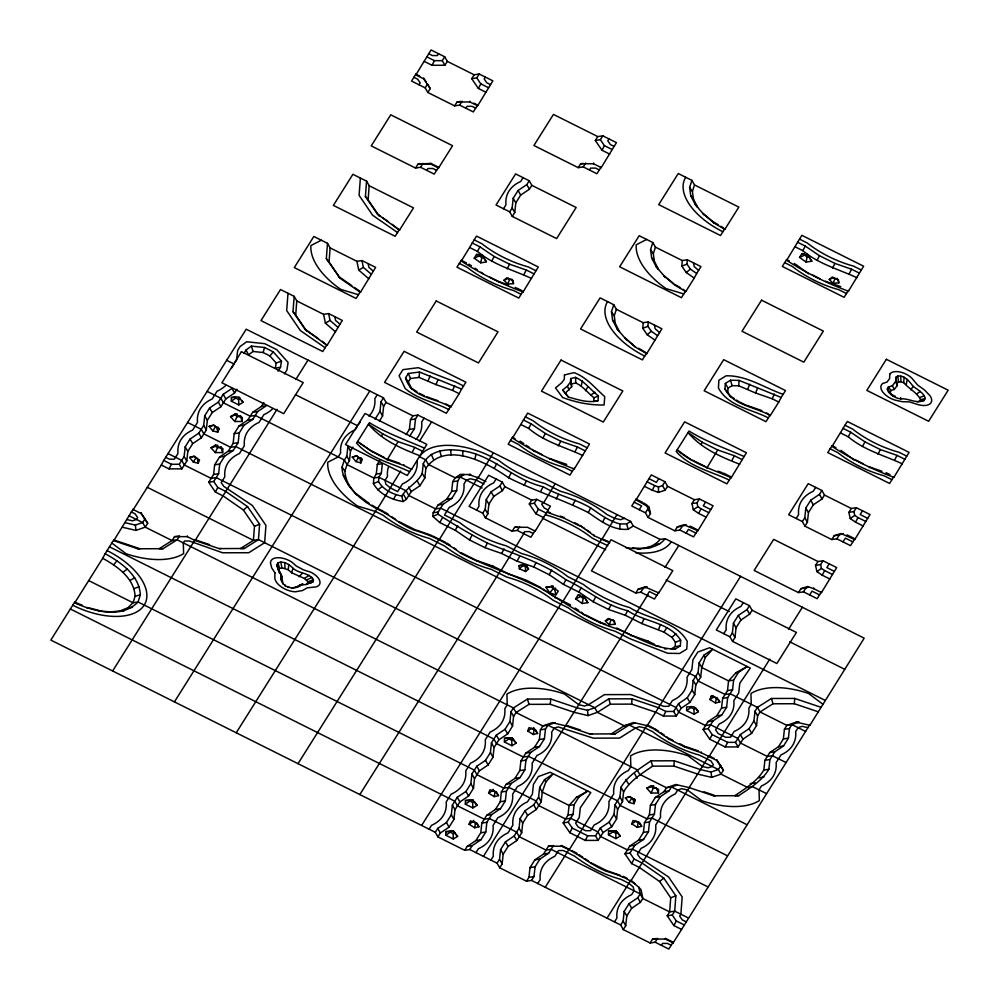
<?xml version="1.0" encoding="UTF-8"?>
<svg xmlns="http://www.w3.org/2000/svg" width="999" height="999" viewBox="0 0 999 999"><rect width="100%" height="100%" fill="white"/><g stroke="black" fill="none" stroke-linecap="round" stroke-linejoin="round"><path stroke-width="1.5" d="M113.761 539.947L113.761 540.696L137.787 548.788L139.872 548.738L113.761 539.947L105.132 553.696C120.904 562.387 139.311 575.149 140.347 594.892L138.049 601.972C121.566 619.118 93.681 611.363 74.688 602.884L74.688 602.122L82.48 605.369M122.24 527.21L135.939 530.394L145.255 527.16L147.702 523.264L141.021 513.474L133.292 509.615L133.304 508.866L113.761 540.696M141.021 513.474L141.021 512.724L147.702 523.264M244.393 548.488L240.472 548.551L253.409 540.372L254.483 526.261L243.381 509.989L223.114 495.929L215.384 492.07L208.704 482.28L213.749 481.506L217.807 487.462L225.537 491.321L247.565 506.605L259.615 524.275L258.454 539.61L244.393 548.488L219.118 548.601L195.092 540.509L187.362 536.65L187.375 535.901M209.603 544.642L195.092 539.76L195.092 540.509L277.06 409.328M327.085 344.63L322.764 351.498L260.976 320.604L280.507 289.51L294.168 296.341L293.007 311.676L305.057 329.345L327.085 345.379L322.19 341.233M360.414 292.345L360.414 291.596L356.094 298.464L294.305 267.57L313.836 236.476L327.497 243.306L330.107 247.902L356.93 261.313L361.975 260.552L375.636 267.37L360.414 292.345L340.135 278.284L326.336 258.641L327.497 243.306M411.6 469.355L411.613 468.593L407.292 475.474L345.492 444.567L365.035 413.486L426.823 444.38L411.6 469.355L403.883 465.484L387.225 459.69L371.778 451.211L384.652 457.654M383.741 511.5L377.297 508.291L377.297 509.04C390.372 515.097 401.086 525.174 414.71 530.282C431.418 535.177 447.165 542.919 461.063 553.446C486.975 566.545 514.81 575.124 540.734 588.211C565.384 602.872 588.935 620.441 616.77 628.758C635.726 636.326 654.345 648.838 675.149 649.075L680.356 645.878L680.694 640.234C669.118 621.89 644.33 622.215 627.672 610.664C604.607 605.431 586.9 589.348 565.871 579.77C542.42 562.387 514.023 554.158 487.412 543.069C470.404 534.44 453.883 524.438 437.987 514.21L438.224 512.025L443.106 504.258L451.823 498.401L456.705 490.621L457.754 480.931L460.202 477.047L464.185 474.525L460.264 474.587L455.157 477.809L452.709 481.705L451.66 491.383L446.778 499.163L438.062 505.019L433.179 512.787L432.779 516.383L439.847 522.577L455.294 530.307L469.542 539.959L484.99 547.677L501.648 553.483L517.095 561.201L533.753 566.995L549.213 574.725L563.448 584.378L578.896 592.095L593.131 601.748L608.578 609.477L625.249 615.272L641.92 623.601L663.985 632.105L671.877 637.287L675.424 642.245L675.174 646.565L671.166 649.013L675.149 649.075M385.027 512.899L385.027 512.15L388.586 514.56M399.488 229.42L395.167 236.288L333.379 205.394L352.909 174.301L366.571 181.131L365.409 196.466L377.46 214.136L399.488 230.17L392.145 224.325M399.263 522.552L399.263 521.803L414.71 529.52L414.71 530.282M403.883 465.484L403.883 464.735M473.776 103.134L477.634 105.07L473.314 111.938L459.665 105.107L454.607 105.869L427.797 92.457L430.232 88.574L423.564 78.784L415.834 74.925L415.834 74.163L419.705 76.099M430.831 164.123L430.831 163.374L417.982 164.161L415.547 168.044L371.228 145.891L390.771 114.81L452.572 145.704L438.561 167.994L430.831 164.123L417.982 164.161M438.561 167.994L438.561 167.245L430.831 163.374M445.542 542.407L439.098 539.185L439.098 539.935L478.171 477.01L478.171 477.759L485.889 481.618M446.815 543.793L446.828 543.044L450.387 545.454M450.686 406.418L446.366 413.286L384.565 382.392L404.108 351.311L465.896 382.205L461.588 389.073L419.53 372.028L408.329 373.476L405.544 377.897C411.076 398.039 435.801 397.827 450.674 407.167L450.686 406.418L445.841 403.996M461.288 261.064L476.511 236.101L538.299 266.995L523.076 291.958C501.348 283.866 480.769 273.639 461.288 261.064L461.288 260.314L466.433 262.887M461.063 553.446L461.063 552.697L476.511 560.427L476.511 561.176M469.006 264.922L469.006 264.173L471.391 265.784M415.834 74.925L431.056 49.95L444.717 56.781L447.327 61.376L474.15 74.788L479.195 74.013L492.857 80.844L477.634 105.819L469.905 101.948L469.905 101.199M477.634 105.819L477.634 105.07M493.169 566.97L493.169 566.221L477.897 560.901M498.701 282.305L498.701 281.556L489.685 277.048M523.901 579.258L508.628 573.938L500.899 570.079L500.899 570.829L524.263 532.904M508.616 574.7L508.628 573.938M512.475 438.074L527.697 413.099L589.497 443.993L574.275 468.968C552.534 460.864 531.967 450.649 512.475 438.074L512.475 437.312L515.059 438.611M515.359 288.099L515.359 287.35M520.204 441.933L520.204 441.183L523.763 443.593M523.076 291.958L523.089 291.209L518.768 298.077L456.968 267.183L461.288 260.314M525.274 580.494L525.287 579.745L540.734 587.462L540.734 588.211M534.44 451.585L532.067 449.225M535.202 531.143L535.202 530.394L530.894 537.262L517.232 530.432L512.187 531.193L485.364 517.782L482.742 513.199L469.093 506.368L488.623 475.274L502.285 482.105L504.895 486.7L531.718 500.112L536.763 499.35L550.424 506.168L535.202 531.143L527.472 527.285L514.622 527.31L512.187 531.193M549.887 459.303L549.887 458.553M554.969 597.864L554.969 597.115L561.413 600.337M681.605 929.445L673.888 925.574L667.207 915.783L669.642 911.9L670.716 897.789L659.627 881.518L639.348 867.457L631.618 863.598L624.949 853.795L629.832 846.028L638.548 840.171L643.431 832.392L644.48 822.714L649.362 814.934L650.411 805.256L655.307 797.477L664.023 791.62L666.458 787.736L675.774 784.502L689.472 787.687L713.511 795.766L734.852 795.716C745.566 788.311 757.067 781.443 763.835 770.029L764.884 760.339L769.767 752.572L778.483 746.715L783.366 738.948L784.427 729.258L786.862 725.374L796.191 722.127L809.889 725.311L809.889 724.562L673.126 942.931L665.409 939.072L665.409 938.323L673.139 942.182L668.818 949.05L655.157 942.219L650.112 942.981L623.289 929.582L625.736 925.686L626.785 916.008L631.668 908.228L640.384 902.372L642.832 898.488L641.058 889.709C632.03 879.482 619.118 875.161 606.48 871.29C590.347 864.784 577.484 852.684 561.351 846.19L561.351 845.441L569.068 849.3L569.068 850.049L647.215 724.949L647.215 725.699L654.944 729.557L669.18 739.21L684.627 746.94L701.286 752.734L716.733 760.451L723.413 770.254L720.978 774.138L711.65 777.372L697.951 774.188L673.925 766.096L652.584 766.146C641.87 773.563 630.357 780.431 623.601 791.845L622.539 801.535L617.657 809.302L616.608 818.993L611.725 826.76L603.009 832.617L598.126 840.384L585.277 840.421L569.817 832.691L563.149 822.901L568.031 815.134L569.08 805.444L576.485 797.289L587.724 791.046L579.008 796.902L574.125 804.682L573.076 814.372L568.194 822.14L563.149 822.901M570.417 605.594L570.417 604.845L562.699 600.973L562.687 601.723L601.773 538.798L608.254 541.508M566.545 465.109L566.558 464.348L551.286 459.041M574.275 468.968L574.275 468.219L569.967 475.087L508.166 444.193L512.475 437.312M576.798 853.908L576.798 853.158L571.653 850.586M609.727 542.869L594.043 535.689L579.807 525.287M584.652 615.247L581.106 612.075M601.223 167.607L601.236 166.858L596.915 173.726L583.254 166.895L578.209 167.657L533.903 145.504L553.434 114.423L597.752 136.576L602.797 135.814L616.445 142.645L601.223 167.607L593.506 163.749L593.506 162.999M591.033 863.561L591.033 862.811L606.48 870.541L620.367 875.361M594.043 535.689L594.043 534.94M600.099 622.964L600.112 622.215L585.951 615.134M601.773 538.798L601.76 539.547L616.982 514.585M606.48 871.29L606.48 870.541M616.77 628.758L616.77 628.009L631.468 635.364L630.993 635.876M623.139 877.085L623.151 876.335L627.01 878.258M674.849 530.819L677.297 526.923L683.953 524.737L697.876 530.756L697.876 530.007L693.556 536.875L679.894 530.044L674.849 530.819L648.039 517.407L650.474 513.523L649.088 507.305L636.076 499.862L636.076 499.113L642.519 502.335M643.793 503.721L643.806 502.972L645.941 504.42M646.678 353.758L646.678 352.997L642.369 359.877L580.569 328.971L600.099 297.889L613.761 304.72L616.371 309.315L643.194 322.714L648.239 321.953L661.9 328.783L646.678 353.758L635.689 347.265L624.65 337.724L635.689 347.265M654.944 729.557L654.944 728.808L658.503 731.218M658.803 592.931L658.803 592.182L654.482 599.05L640.821 592.232L635.776 592.994L591.47 570.841L611.013 539.747L672.802 570.641L658.803 592.931L644.879 586.925L638.224 589.098L635.776 592.994M669.18 739.21L666.808 736.85M673.126 942.931L673.139 942.182M673.813 283.766L663.723 275.549L674.762 285.09L685.751 291.583L683.104 289.26M684.627 746.94L684.627 746.178L679.482 743.606M690.147 526.898L690.147 526.148L696.59 529.37M691.37 459.965L677.135 449.937C692.744 463.698 712.712 469.38 731.206 477.722L746.428 452.759L684.627 421.853L665.084 452.947L726.885 483.841L731.206 476.973L723.476 473.114L723.476 473.863M701.286 752.734L701.298 751.985M714.173 758.416L709.015 755.843L709.015 756.593L769.817 659.09M716.733 760.451L716.745 759.702L723.413 770.254M724.824 229.395L724.824 228.646L720.504 235.514L658.716 204.62L678.246 173.539L691.907 180.369L694.517 184.952L738.835 207.105L724.824 229.395L713.835 222.914L702.796 213.374L712.886 221.591L718.194 224.725M731.206 477.722L731.206 476.973M770.279 414.797L765.958 421.665L704.158 390.771L723.701 359.677L785.501 390.572L781.181 397.452L739.123 380.407L730.531 380.244L725.311 383.454L724.974 389.086C733.965 405.994 755.356 406.768 770.279 415.547L766.645 412.974M786.625 260.302L801.847 235.327L863.648 266.221L848.413 291.196C826.685 283.092 806.106 272.877 786.625 260.302L786.625 259.553L789.198 260.839M794.342 264.161L794.355 263.411M808.578 273.813L795.541 264.211M821.465 592.557L821.465 591.795L817.157 598.676L803.496 591.845L798.451 592.607L754.145 570.454L773.676 539.36L817.981 561.513L823.026 560.751L836.687 567.582L821.465 592.557L813.748 588.686L813.748 587.936M832.067 446.441L847.289 421.478L909.09 452.372L893.868 477.335C872.139 469.243 851.56 459.016 832.067 446.441L832.08 445.691L835.938 447.627M847.077 535.651L847.077 534.902L854.794 538.761L854.794 539.51L840.883 533.503L834.215 535.689L831.78 539.572L804.957 526.161L802.347 521.565L788.686 514.735L808.216 483.653L821.877 490.484L824.5 495.067L851.31 508.479L856.355 507.717L870.017 514.547L854.794 539.51M848.413 291.196L848.426 290.447L844.105 297.315L782.304 266.421L786.625 259.553M854.033 459.952L840.983 450.362M869.48 467.682L869.492 466.933L881.98 471.278M886.15 473.476L886.15 472.727L890.009 474.662M893.868 477.335L893.868 476.585L889.56 483.454L827.759 452.559L832.08 445.691M295.579 587.4L302.784 583.766C294.693 592.22 277.809 586.925 281.169 573.938M282.954 583.866L281.506 575.062M222.665 452.572L220.704 446.665L222.789 448.938L222.665 452.572L215.309 452.597L210.976 447.777L215.297 445.192L217.869 445.254M231.293 401.161L231.418 397.527L235.851 397.04L235.814 398.077L231.293 401.161L238.786 404.907L243.107 402.322L241.721 400.399M242.195 421.491L240.235 415.572L242.332 417.857L242.195 421.491L234.84 421.503L230.519 416.695L234.827 414.11L237.412 414.16L230.519 416.695M445.791 835.239L445.916 831.605L453.546 831.118L457.604 836.413L453.284 838.985L445.791 835.239L450.312 832.167L450.349 831.131M465.322 804.158L469.842 801.073L472.677 802.497L474.375 801.473L477.135 805.319L472.827 807.904L465.322 804.158L465.459 800.524L473.076 800.037L465.459 800.524M469.842 801.073L469.88 800.037M504.395 741.982L504.532 738.348L512.15 737.861L516.208 743.144L511.9 745.729L504.395 741.982L508.916 738.898L508.953 737.861M608.453 834.864L608.591 831.23L616.208 830.743L620.267 836.026L615.958 838.611L608.453 834.864L612.974 831.78L613.011 830.743M658.441 793.019L658.566 789.385L651.073 785.639L646.753 788.211L651.073 793.031L658.441 793.019L656.443 788.136L653.246 788.149L651.947 786.7L646.753 788.211M686.6 710.514L686.738 706.88L694.093 706.855L698.413 711.675L694.105 714.26L686.6 710.514L691.121 707.429L691.158 706.393M570.529 381.98L570.654 378.559L575.574 377.372C584.665 381.431 590.584 389.835 598.376 395.904L598.014 400.736C588.024 403.196 577.959 399.612 568.381 397.103L562.674 390.06L567.407 386.163L570.529 381.98L571.703 386.663L565.422 393.119L568.381 397.103M571.703 386.663L570.654 378.559M895.791 381.181L895.953 377.21L897.739 376.074C904.719 375.137 909.365 381.456 913.123 386.301C917.457 389.835 923.838 392.582 925.261 398.514L924.038 400.462C916.195 404.133 908.815 398.039 900.898 398.926C895.166 398.264 889.272 394.655 887.262 389.135L888.336 387.063L892.382 385.751L895.791 381.181L897.015 385.814L894.28 389.473L891.033 390.522L890.184 392.182L891.033 394.33M897.015 385.814L895.953 377.21M731.368 397.39L727.809 392.445L728.071 388.112L725.311 383.454M462.612 456.181L462.962 450.874C448.976 448.501 430.457 449.2 423.276 463.698L422.215 473.389C417.545 483.029 407.13 487.112 401.773 496.103C392.794 494.293 383.216 489.822 378.534 481.593L378.858 477.247L381.306 473.351L382.355 463.673L377.31 464.435L376.261 474.113L373.813 478.009L373.401 483.578C379.27 494.193 391.571 499.675 403.109 501.56L406.356 499.375L411.238 491.608L419.955 485.751L424.837 477.984L425.886 468.294C445.392 440.197 487.475 462.587 508.616 477.784C534.527 490.871 562.362 499.45 588.286 512.549C600.074 520.566 612.974 530.831 628.159 529.233L633.266 526.011L660.077 539.41L665.134 538.648L864.185 638.174L809.889 725.311M550.674 699L576.785 707.791L587.487 710.277L594.767 707.754L608.816 698.863L632.017 698.813L658.116 707.604L665.846 711.463L673.651 711.438L678.533 703.671L687.25 697.814L692.132 690.047L693.194 680.356L698.076 672.577L699.125 662.899L704.008 655.119L712.724 649.263L705.319 657.417L701.748 667.494L700.686 677.172L695.804 684.952L694.755 694.642L689.872 702.409L681.156 708.266L676.273 716.033L663.423 716.071L655.694 712.2L631.668 704.12L610.314 704.17L597.377 712.337L588.061 715.584L574.363 712.399L550.324 704.307L550.674 699L527.484 699.05L513.424 707.941L510.988 711.825L509.927 721.515L505.044 729.282L496.328 735.139L491.446 742.919L490.397 752.597L485.514 760.376L476.798 766.233L471.915 774L470.854 783.691L465.971 791.458L457.255 797.314L452.372 805.094L451.323 814.772L446.441 822.552L437.724 828.408L435.277 832.292L437.899 836.887L464.722 850.299L469.767 849.537L497.077 863.186L499.7 867.781L526.51 881.193L531.555 880.431L620.679 924.987L623.289 929.582M619.73 529.258L620.079 523.951C609.065 521.166 599.887 514.31 590.709 507.942C575.686 498.888 558.166 495.754 543.144 486.7C513.911 480.069 493.019 455.257 462.962 450.874M631.668 704.12L632.017 698.813M673.925 766.096L674.275 760.788L651.086 760.851C640.109 768.381 627.872 775.574 620.978 787.249L619.929 796.94L615.047 804.707L613.985 814.397L609.103 822.165L600.387 828.021L595.504 835.801L587.699 835.813L572.252 828.084L568.194 822.14M794.33 703.733L794.68 698.426L771.49 698.476L757.429 707.367L754.982 711.251L753.933 720.941L749.05 728.708L740.334 734.565L735.451 742.344L727.647 742.357L712.2 734.64L708.141 728.683L703.096 729.445L709.765 739.235L725.212 746.965L738.074 746.927L742.956 739.16L751.673 733.303L756.555 725.536L757.604 715.846L760.052 711.962L772.989 703.783L794.33 703.733L818.368 711.825M287.987 293.256L286.676 310.552L300.274 330.494L325.137 347.739M306.805 331.318L295.716 315.047L296.778 300.936L294.168 296.341M340.135 278.284L329.046 262.013L330.107 247.902M299.488 585.177L306.243 584.477L307.867 583.453L307.992 581.855L304.508 578.483L291.658 572.777L288.236 569.767L281.905 567.807L279.62 568.468L278.709 570.242L282.193 577.31M306.243 584.477L313.261 581.605L313.411 579.62C309.041 572.627 298.901 573.701 293.007 568.269C289.285 564.36 283.479 560.514 277.947 562.887L276.81 565.097L279.345 572.939M360.389 178.047L359.078 195.342L372.677 215.285L397.54 232.53M379.208 216.109L368.119 199.837L369.18 185.727L366.571 181.131M593.693 401.66L593.98 397.789C587.749 392.944 583.016 386.213 575.749 382.967L571.815 383.916M655.157 340.259L647.152 334.715L642.769 328.284L643.194 322.714M657.579 335.652L651.336 331.318L647.914 326.311L648.239 321.953M685.751 291.583L694.23 278.084L686.226 272.54L681.842 266.109L682.267 260.539L655.444 247.14L652.834 242.545L639.173 235.714L619.642 266.795L681.43 297.702L685.751 290.821M694.23 278.084L696.653 273.476L690.409 269.143L686.987 264.136L687.312 259.777L682.267 260.539M624.949 853.795L629.994 853.034L634.053 858.99L641.77 862.849L663.798 878.121L675.848 895.803L674.7 911.138L672.252 915.022L667.207 915.783M917.207 401.81L919.604 401.236L920.579 399.675C917.07 392.52 908.828 388.648 903.67 382.642L904.12 377.21M461.588 389.073L459.153 393.681L452.659 390.434L436.001 384.627L419.068 377.41L419.53 372.028M781.181 397.452L778.758 402.06L772.252 398.801L755.594 393.007L738.661 385.776L739.123 380.407M288.236 569.767L288.736 564.51M161.314 465.034L163.736 460.427L171.466 464.285L179.271 464.273L184.153 456.493L185.202 446.815L190.085 439.036L198.801 433.179L203.696 425.412L204.745 415.721L209.628 407.954L218.344 402.098L223.227 394.318L231.943 388.461L234.553 393.057L225.849 398.913L220.954 406.693L212.238 412.55L207.355 420.317L206.306 430.007L201.423 437.774L192.707 443.631L187.824 451.411L186.776 461.088L181.88 468.868L169.031 468.893L161.314 465.034L133.292 509.615M208.704 482.28L213.586 474.5L214.648 464.81L219.53 457.043L228.247 451.186L233.129 443.419L234.178 433.728L239.061 425.949L247.777 420.092L252.66 412.325L261.376 406.468L263.823 402.585M213.749 481.506L218.631 473.738L219.693 464.048L224.575 456.281L233.291 450.424L238.174 442.657L239.223 432.967L244.106 425.187L252.822 419.33L257.705 411.563L266.421 405.706L261.376 406.468M357.018 494.98C349.737 487.187 342.008 478.396 342.083 467.095L344.38 460.002L346.828 456.118L347.877 446.428L350.487 451.024L349.438 460.714L347.003 464.597L344.88 471.116C345.829 489.285 362.774 501.036 377.297 509.04L400.661 471.116M375.075 419.168L379.957 411.401L381.006 401.71L383.454 397.827L246.204 329.208L163.736 460.427M379.32 421.178L382.58 415.996L383.628 406.306L386.076 402.422L383.454 397.827M406.143 434.59L409.39 429.408L410.452 419.717L412.887 415.834L417.932 415.072L630.644 521.416L633.266 526.011M409.553 436.413L414.448 428.633L415.497 418.956L417.932 415.072M509.702 211.838L512.137 207.954L513.199 198.264L518.081 190.484L526.798 184.628L529.233 180.744L515.584 173.913L496.041 205.007L509.702 211.838L512.312 216.433L556.63 238.586L576.161 207.492L531.855 185.339L529.233 180.744M512.312 216.433L514.76 212.55L515.809 202.859L520.691 195.08L529.408 189.223L531.855 185.339M482.742 513.199L485.189 509.303L486.238 499.625L491.121 491.845L499.837 485.989L502.285 482.105M437.899 836.887L440.334 833.004L449.051 827.147L453.933 819.367L454.995 809.689L459.877 801.91L468.593 796.053L473.476 788.286L474.525 778.596L479.408 770.828L488.124 764.972L493.007 757.192L494.068 747.514L498.951 739.735L507.667 733.878L512.549 726.111L513.598 716.42L516.046 712.537L528.983 704.357L550.324 704.307M485.364 517.782L487.812 513.898L488.861 504.208L493.743 496.441L502.46 490.584L504.895 486.7M464.722 850.299L467.157 846.415L475.874 840.559L480.756 832.779L481.818 823.089L486.7 815.321L495.417 809.465L500.299 801.697L501.348 792.007L506.231 784.227L514.947 778.371L519.83 770.604L520.879 760.913L525.774 753.146L534.49 747.289L539.373 739.522L540.422 729.832L542.869 725.948L552.185 722.702L565.884 725.886L589.909 733.978L615.184 733.878L629.245 724.987L635.064 722.964M469.767 849.537L472.202 845.641L480.919 839.784L485.801 832.017L486.863 822.327L491.745 814.56L500.462 808.703L505.344 800.936L506.393 791.245L511.276 783.466L519.992 777.609L524.875 769.842L525.936 760.152L530.819 752.384L539.535 746.528L544.418 738.748L545.466 729.07L547.914 725.174L555.182 722.652M497.077 863.186L499.525 859.302L500.574 849.612L505.457 841.845L514.173 835.988L519.055 828.208L520.104 818.531L524.999 810.751L533.703 804.894L538.598 797.127L539.647 787.437L544.53 779.67L553.246 773.813L545.841 781.967L542.257 792.032L541.208 801.722L536.326 809.49L527.609 815.346L522.727 823.126L521.678 832.804L516.795 840.584L508.079 846.44L503.184 854.207L502.135 863.898L499.7 867.781M526.51 881.193L528.958 877.309L530.007 867.619L534.89 859.852L543.606 853.995L548.488 846.215L552.285 845.641M531.555 880.431L534.003 876.548L535.052 866.857L539.935 859.078L548.651 853.221L553.546 845.454M620.679 924.987L623.114 921.09L624.175 911.413L629.058 903.633L637.774 897.776L640.209 893.893L638.836 887.037M629.994 853.034L634.877 845.266L643.593 839.41L648.476 831.63L649.525 821.952L654.407 814.173L655.469 804.482L660.351 796.715L669.068 790.858L671.503 786.975L677.334 784.952M703.096 729.445L707.979 721.678L716.695 715.821L721.578 708.041L722.627 698.363L727.509 690.584L728.558 680.893L735.976 672.739L747.215 666.508L738.498 672.364L733.616 680.132L732.554 689.822L727.672 697.589L726.623 707.28L721.74 715.059L713.024 720.916L708.141 728.683M729.944 636.775L732.379 632.891L733.428 623.201L738.323 615.434L747.04 609.577L749.475 605.694L735.813 598.863L716.283 629.957L729.944 636.775L732.554 641.37L776.86 663.523L796.403 632.442L752.097 610.289L749.475 605.694M732.554 641.37L735.002 637.487L736.051 627.797L740.933 620.029L749.65 614.173L752.097 610.289M734.852 795.716L738.785 795.666C749.762 788.136 762 780.943 768.88 769.267L769.929 759.577L774.824 751.81L783.541 745.953L788.423 738.174L789.472 728.496L791.907 724.6L799.188 722.077L796.191 722.127M802.347 521.565L804.782 517.682L805.831 507.992L810.726 500.224L819.442 494.368L821.877 490.484M804.957 526.161L807.404 522.277L808.453 512.587L813.336 504.82L822.052 498.963L824.5 495.067M246.041 350L248.526 354.807L253.072 351.473L263.149 352.535L269.892 355.906L276.161 363.012L275.349 368.219L280.532 367.245L281.481 361.151L273.289 351.885L264.51 347.49L251.373 346.104L246.041 350L244.056 353.171M474.675 827.759L478.983 826.722L475.312 822.202L470.379 820.903L469.068 824.237L474.675 827.759L475.474 823.026L476.773 822.714M494.218 796.665L495.017 791.945L496.303 791.633L498.526 795.629L494.218 796.665L488.611 793.156L489.91 789.809L494.855 791.108L498.526 795.629M533.291 734.49L534.09 729.757L535.377 729.457L537.599 733.453L533.291 734.49L527.684 730.981L528.983 727.634L533.928 728.933L537.599 733.453M637.35 827.372L638.149 822.639L639.435 822.327L641.658 826.335L637.35 827.372L631.743 823.863L633.054 820.516L637.986 821.815L641.658 826.335M713.448 695.828L711.188 696.166L709.889 699.512L715.496 703.021L716.295 698.289L717.582 697.976M480.719 262.812L481.818 257.705L479.258 255.894L474.2 258.192L480.719 262.812L486.501 262L481.893 255.032L485.764 260.864M582.13 603.471L583.229 598.364L580.669 596.553L575.611 598.863L582.13 603.471L587.912 602.672L584.964 598.126L583.229 598.364M806.056 262.05L807.155 256.943L804.595 255.12L799.537 257.43L806.056 262.05L811.837 261.238L808.89 256.693L807.155 256.943M906.218 384.415L907.317 379.42M581.231 385.714L582.429 380.794M263.149 352.535L264.51 347.49M474.7 459.29L476.098 454.258M291.658 572.777L293.007 568.269M105.132 553.696L102.697 558.304C117.22 566.308 134.166 578.046 135.115 596.216L133.004 602.747L127.872 607.754L120.067 610.913L110.115 612.012M626.398 339.685L617.095 328.896L612.599 320.055L611.463 311.8L613.761 304.72M617.095 328.896L619.442 331.556L615.309 323.426L614.26 315.834L616.371 309.315M665.471 277.51L656.168 266.708L651.673 257.879L650.536 249.625L652.834 242.545M656.168 266.708L658.516 269.38L654.382 261.251L653.334 253.659L655.444 247.14M704.545 215.334L695.242 204.533L690.746 195.692L689.61 187.45L691.907 180.369M695.242 204.533L697.589 207.205L693.456 199.076L692.407 191.483L694.517 184.952M507.867 284.078L509.515 279.47L511.963 279.27L513.498 283.616L507.867 284.078L503.921 280.269L506.868 277.809L513.099 280.532L513.498 283.616M609.278 624.75L610.926 620.142L613.361 619.942L614.897 624.275L609.278 624.75L605.332 620.928L608.279 618.481L614.51 621.191L614.897 624.275M833.203 283.316L834.852 278.709L837.299 278.509L838.835 282.854L833.203 283.316L829.257 279.495L832.217 277.048L838.448 279.757L838.835 282.854M198.202 463.286L199.513 459.94L193.906 456.431L189.598 457.467L193.269 461.988L198.202 463.286L197.24 458.441L194.243 456.118L189.598 457.467M217.745 432.192L216.783 427.36L213.774 425.025L209.128 426.386L212.799 430.894L217.745 432.192L219.043 428.858L217.869 427.01M355.744 456.068L352.26 457.08L355.931 461.6L360.876 462.899L362.175 459.565L361.001 457.717M469.068 824.237L473.276 821.653L473.763 820.391M488.611 793.156L492.807 790.559L493.306 789.297M633.978 803.72L633.016 798.875L630.019 796.553L625.362 797.901L629.045 802.422L633.978 803.72L635.289 800.374L634.103 798.538M436.001 384.627L437.949 379.795M452.659 390.434L454.62 385.589M641.92 623.601L643.88 618.768M658.578 629.407L660.539 624.562M755.594 393.007L757.542 388.161M772.252 398.801L774.213 393.968M428.134 380.706L430.144 375.886M747.727 389.073L749.737 384.265M215.309 452.597L217.47 447.714L216.171 446.266L210.976 447.777M234.84 421.503L237.013 416.62L235.714 415.172M651.073 793.031L653.246 788.149M169.031 468.893L171.466 464.285M424.313 61.426L432.043 65.285L434.465 60.677L442.27 60.664L444.717 56.781M215.384 492.07L217.807 487.462M327.085 345.379L342.307 320.417L328.646 313.586L323.601 314.348L296.778 300.936M478.384 88.461L480.806 83.854L476.76 77.91L471.703 78.671L478.384 88.461L486.113 92.32M531.555 278.471C513.261 270.017 493.256 264.785 477.485 251.436L479.907 246.828L472.19 242.969M381.468 436.176L382.679 433.866L368.444 424.213C382.142 440.322 401.024 448.426 420.079 455.856M491.72 261.089L494.155 256.481L479.907 246.828M422.515 451.248L414.785 447.39L398.126 441.595L387.225 459.69L387.225 458.941L399.725 463.286M507.18 268.806L509.602 264.198L526.261 270.005L533.99 273.863M412.362 451.998L414.785 447.39M393.506 499.413L395.929 494.805M523.838 274.6L526.261 270.005M601.985 150.25L604.407 145.642L600.349 139.698L595.304 140.459L601.985 150.25L609.702 154.121M439.847 522.577L442.282 517.969M455.294 530.307L457.729 525.699M494.368 468.131L496.803 463.524M469.542 539.959L471.965 535.352M582.754 455.469C564.46 447.015 544.443 441.783 528.683 428.434L531.106 423.838L523.376 419.967M508.616 477.784L511.038 473.176M484.99 547.677L487.412 543.069M542.919 438.086L545.342 433.479L531.106 423.838M524.063 485.502L526.485 480.894M501.648 553.483L504.07 548.876M558.366 445.816L560.789 441.208L577.459 447.003L585.177 450.874M540.721 491.296L543.144 486.7M535.951 513.786L538.386 509.178L534.328 503.234L529.283 503.996L535.951 513.786L543.681 517.644M517.095 561.201L519.53 556.593M575.024 451.61L577.459 447.003M556.168 499.025L558.603 494.418M533.753 566.995L536.188 562.387M572.827 504.82L575.262 500.212M549.213 574.725L551.635 570.117M588.286 512.549L590.709 507.942M563.448 584.378L565.871 579.77M602.522 522.202L604.944 517.594M578.896 592.095L581.318 587.487M636.076 499.862L651.298 474.9L664.947 481.718L667.569 486.313L694.392 499.725L699.437 498.963L713.099 505.794L697.876 530.756M593.131 601.748L595.566 597.14M644.555 486.376L652.272 490.234L654.707 485.626L658.466 486.938L662.512 485.614L664.947 481.718M608.578 609.477L611.013 604.87M856.892 277.697C838.598 269.243 818.593 264.011 802.821 250.662L805.256 246.066L797.527 242.195M701.061 444.543L702.272 442.245L688.036 432.592C701.735 448.701 720.616 456.805 739.685 464.235M625.249 615.272L627.672 610.664M817.057 260.314L819.492 255.719L805.256 246.066M742.107 459.627L734.377 455.756L717.719 449.962L706.817 468.069M706.355 517.27L698.626 513.399L701.048 508.803L697.839 506.618L696.99 502.847L699.437 498.963M832.517 268.044L834.939 263.436L851.598 269.231L859.327 273.102M731.955 460.364L734.377 455.756M849.175 273.838L851.598 269.231M569.817 832.691L572.252 828.084M585.277 840.421L587.699 835.813M663.423 716.071L665.846 711.463M902.347 463.848C884.053 455.394 864.035 450.162 848.276 436.813L850.698 432.205L842.981 428.346M631.618 863.598L634.053 858.99M862.512 446.466L864.934 441.858L850.698 432.205M709.765 739.235L712.2 734.64M877.959 454.183L880.394 449.587L897.052 455.382L904.769 459.24M725.212 746.965L727.647 742.357M829.944 579.058L822.227 575.199L824.65 570.591L821.428 568.419L820.591 564.635L823.026 560.751M863.273 526.023L855.556 522.165L857.979 517.557L854.757 515.372L853.92 511.6L856.355 507.717M894.617 459.99L897.052 455.382M673.888 925.574L676.311 920.966L672.252 915.022M231.418 397.527L239.048 397.04L240.334 398.476L238.649 399.5L235.814 398.077M445.916 831.605L453.546 831.118M504.532 738.348L512.15 737.861M608.591 831.23L616.208 830.743M288.236 587.524L288.736 586.713M585.464 390.734L587.737 387.075M910.863 389.91L913.123 386.301M74.688 602.122L50.837 640.084L435.277 832.292M74.688 602.884L102.697 558.304M415.834 74.163L411.526 81.044L425.174 87.862L427.797 92.457M231.706 367.919L234.141 364.036L226.661 360.289M234.952 362.737L236.588 360.139L237.637 350.462L240.072 346.566L246.653 341.758L264.735 343.668L276.823 349.712L288.099 362.475L286.925 369.992L284.478 373.876M145.08 518.681L142.645 522.564L135.365 525.087L124.663 522.602M418.993 84.778L420.179 82.892L417.619 79.146L413.886 77.273M438.536 53.684L437.35 55.569L432.43 55.582L428.696 53.709M425.174 87.862L427.622 83.978L430.232 88.574M234.553 393.057L237 389.173M432.043 65.285L444.892 65.26L447.327 61.376M278.059 371.166L280.532 367.245M174.513 536.675L172.078 540.559L159.141 548.738L163.062 548.688L177.123 539.797L179.558 535.914L174.513 536.675L187.362 536.65M454.607 105.869L457.055 101.985L460.839 101.411M471.703 78.671L474.15 74.788M415.547 168.044L420.591 167.283L423.027 163.399M459.665 105.107L462.1 101.224M476.76 77.91L479.195 74.013M426.773 170.367L427.947 168.494L432.867 168.481L436.613 170.354M465.846 108.192L467.02 106.319L471.94 106.306L475.686 108.167M485.377 77.11L484.19 78.983L486.75 82.742L490.484 84.603M112.637 670.978L195.092 539.76M295.791 379.533L308.004 360.102M438.561 167.245L434.24 174.113L420.591 167.283M399.488 230.17L413.499 207.879L369.18 185.727M174.425 701.872L369.792 390.996M356.918 427.122L355.294 429.707A72.44 38.174 24.4 0 0 340.647 453.022L338.199 456.918L327.772 462.275A69.218 36.476 24.4 0 0 357.654 506.106L375.349 511.401L383.079 515.259A72.44 38.174 24.4 0 0 429.42 538.436L444.867 546.153A72.44 38.174 24.4 0 0 491.221 569.33L506.668 577.047A72.44 38.174 24.4 0 1 553.021 600.224L568.468 607.954A72.44 38.174 24.4 0 0 614.822 631.118L630.269 638.848L667.757 653.271L679.595 653.483L686.775 649.075L687.237 641.321C675.312 620.279 648.339 619.467 629.62 607.554A72.44 38.174 24.4 0 1 583.279 584.378L567.832 576.66A72.44 38.174 24.4 0 0 521.478 553.483L506.031 545.766A72.44 38.174 24.4 0 1 459.677 522.589L444.48 514.985L449.288 507.342A72.44 38.174 24.4 0 0 463.936 484.028L466.383 480.144L470.367 478.758L476.223 480.119L483.941 483.978M358.554 424.525L360.177 421.94M377.272 394.73L374.837 398.626A72.44 38.174 24.4 0 1 368.893 416.084M350.487 451.024L352.934 447.14M503.521 208.741L505.956 204.857A72.44 38.174 24.4 0 1 520.616 181.543L523.051 177.66M474.2 258.192L476.56 254.42L480.157 254.47L479.258 255.894M411.775 389.023L408.354 381.905L410.477 378.521L419.068 377.41M377.31 464.435L379.757 460.551M578.209 167.657L580.656 163.774L583.179 163.399M595.304 140.459L597.752 136.576M424.113 418.156L421.678 422.04A72.44 38.174 24.4 0 1 415.734 439.498M583.254 166.895L585.701 163.012M600.349 139.698L602.797 135.814M589.435 169.992L590.621 168.107L595.541 168.094L599.275 169.967M608.978 138.898L607.792 140.784L610.352 144.53L614.085 146.403M236.226 732.779L377.297 508.291M419.38 441.321L431.593 421.89M450.674 407.167L459.153 393.681M298.027 763.673L439.098 539.185M493.394 452.784L478.171 477.759L468.681 474.562L470.766 474.513L460.264 474.587M476.573 510.102L479.008 506.218A72.44 38.174 24.4 0 1 493.656 482.904L496.103 479.021M529.283 503.996L531.718 500.112M517.232 530.432L519.667 526.548M534.328 503.234L536.763 499.35M523.414 533.528L524.587 531.643L529.507 531.63L533.254 533.503M542.944 502.435L541.77 504.32L544.318 508.066L548.064 509.94M359.827 794.567L500.899 570.079M555.194 483.691L543.818 502.522M696.653 273.476L700.973 266.608L687.312 259.777M545.953 587.3L553.059 586.238L545.953 587.3L549.775 592.907L555.894 594.88L554.732 589.472L555.631 588.049M555.894 594.88L558.254 591.108L551.735 586.488M421.628 825.461L562.699 600.973M636.076 499.113L631.755 505.981L645.416 512.812L648.039 517.407M429.095 829.207L431.543 825.311A72.44 38.174 24.4 0 0 446.191 801.997L451.073 794.23A72.44 38.174 24.4 0 0 465.734 770.916L470.616 763.136A72.44 38.174 24.4 0 0 485.264 739.822L490.147 732.055A72.44 38.174 24.4 0 0 504.807 708.741L507.242 704.844L506.93 694.118A69.218 36.476 24.4 0 1 564.447 693.98L578.746 704.682L584.602 706.043L588.586 704.657L604.445 694.63L630.619 694.567L663.811 706.355L668.731 706.343L672.352 700.586A72.44 38.174 24.4 0 0 687.012 677.26L691.895 669.492L692.944 659.802L697.826 652.035L709.64 647.727L750.299 668.056L739.784 683.229L738.736 692.906L733.853 700.686A72.44 38.174 24.4 0 1 719.205 724L715.571 729.769L718.131 733.516L725.611 737.262L730.531 737.25L734.153 731.48A72.44 38.174 24.4 0 0 748.813 708.166L751.248 704.27L750.936 693.543A69.218 36.476 24.4 0 1 808.453 693.406L822.739 704.108M575.611 598.863L577.971 595.092L580.369 595.117M639.235 509.715L641.595 505.956L634.128 502.222M658.778 478.633L656.405 482.392L648.925 478.658M799.537 257.43L801.91 253.659L804.295 253.684M645.416 512.812L647.864 508.928L647.015 505.157L649.088 507.305M652.272 490.234L658.466 492.382L665.122 490.197L667.569 486.313M698.626 513.399L693.331 509.815L691.945 503.608L694.392 499.725M475.949 852.622L478.384 848.738A72.44 38.174 24.4 0 0 493.044 825.424L497.927 817.644A72.44 38.174 24.4 0 0 512.574 794.33L517.457 786.563A72.44 38.174 24.4 0 0 532.105 763.248L537 755.469A72.44 38.174 24.4 0 0 551.648 732.155L554.095 728.271L558.079 726.885L593.394 738.161L619.555 738.099L635.426 728.084L639.41 726.698L645.267 728.059L652.996 731.917A72.44 38.174 24.4 0 0 699.337 755.094L710.801 760.826L713.361 764.572L712.175 766.458L708.191 767.831L702.334 766.47L688.036 755.781A69.218 36.476 24.4 0 0 630.531 755.906L630.844 766.645L628.396 770.529A72.44 38.174 24.4 0 0 613.748 793.843L608.866 801.623A72.44 38.174 24.4 0 1 594.218 824.937L590.584 830.706L585.664 830.706L578.184 826.972L575.636 823.226L579.258 817.457L580.307 807.766L590.821 792.594L550.162 772.264L538.349 776.573L533.466 784.352L532.417 794.043L527.534 801.81A72.44 38.174 24.4 0 0 512.874 825.124L507.992 832.891A72.44 38.174 24.4 0 0 493.344 856.218L490.896 860.102M640.821 592.232L643.269 588.336L647.315 587.012L644.879 586.925M679.894 530.044L682.342 526.161L686.388 524.837M647.002 595.317L649.375 591.558L656.842 595.292M686.076 533.141L688.448 529.383L695.916 533.116M705.619 502.047L703.246 505.819L710.726 509.552M483.416 856.355L647.851 594.705M664.947 567.494L678.783 545.479M770.279 415.547L778.758 402.06M537.737 883.516L540.184 879.632A72.44 38.174 24.4 0 1 554.832 856.318L558.466 850.549L563.386 850.536L574.85 856.268A72.44 38.174 24.4 0 0 621.191 879.445L628.92 883.303L633.279 887.05L634.028 890.808L631.593 894.692A72.44 38.174 24.4 0 0 616.932 918.006L614.497 921.89M545.217 887.262L569.068 849.3M740.584 576.373L647.215 725.699L633.516 722.514L624.2 725.749L611.263 733.928L615.184 733.878M723.763 633.691L726.198 629.807A72.44 38.174 24.4 0 1 740.858 606.493L743.293 602.597M796.166 518.481L798.601 514.585A72.44 38.174 24.4 0 1 813.261 491.271L815.696 487.387M798.451 592.607L800.886 588.723L807.554 586.538L813.748 588.686M822.227 575.199L816.932 571.615L815.546 565.409L817.981 561.513M855.556 522.165L850.261 518.581L848.875 512.362L851.31 508.479M803.496 591.845L805.943 587.961L808.641 587.075M831.78 539.572L836.825 538.811L839.272 534.915L843.318 533.591M809.677 594.929L812.037 591.171L819.517 594.904M829.207 563.848L826.847 567.607L834.327 571.341M843.006 541.895L845.366 538.136L852.846 541.87M862.537 510.814L860.176 514.572L867.656 518.306M607.017 918.156L630.869 880.194L635.414 884.103M709.015 755.843L630.869 880.943M788.548 629.295L802.384 607.267M854.794 538.761L850.486 545.629L836.825 538.811M720.803 765.659L718.356 769.542L711.076 772.065L700.386 769.58L674.275 760.788M650.112 942.981L652.559 939.097L656.343 938.523M655.157 942.219L657.604 938.336M661.338 945.316L662.524 943.431L667.444 943.418L671.178 945.291M663.985 632.105L666.832 627.709M212.799 430.894L215.372 426.985M193.269 461.988L195.829 458.079M355.931 461.6L358.504 457.692L359.915 458.066L360.876 462.899M629.045 802.422L631.605 798.513M655.506 645.604L659.914 646.503M549.775 592.907L552.996 588.911L554.732 589.472M113.686 564.785L117.07 560.751M269.892 355.906L273.289 351.885M761.325 411.076L761.8 410.552L746.528 405.244M647.652 641.67L648.126 641.158L654.632 644.405M299.138 576.735L302.36 573.226M625.799 547.639C637.499 549.288 652.06 549.712 660.077 539.41M637.2 548.688C647.277 548.826 658.666 547.265 665.134 538.648M525.586 571.49L525.387 566.583L526.548 565.609L528.533 569.03L525.586 571.49L519.355 568.768L523.039 565.546L522.927 564.672M671.877 637.287L676.061 633.766M122.977 572.365L127.16 568.968M243.381 509.989L247.565 506.605M377.772 489.997L381.955 486.6M686.226 272.54L690.409 269.143M647.152 334.715L651.336 331.318M659.627 881.518L663.798 878.121M591.183 394.855L594.88 392.232M693.331 509.815L697.839 506.618M850.261 518.581L854.757 515.372M816.932 571.615L821.428 568.419M916.582 394.031L920.266 391.446M304.508 578.483L309.066 575.387M620.079 523.951L626.66 523.938L630.644 521.416M897.139 382.629L900.961 381.73L903.67 382.642M527.684 730.981L531.88 728.383L534.09 729.757M709.889 699.512L714.085 696.915L716.295 698.289M631.743 823.863L635.951 821.265L638.149 822.639M728.071 388.112L732.067 385.664L738.661 385.776M508.916 738.898L511.75 740.309L513.449 739.297M450.312 832.167L453.134 833.578L454.832 832.567M691.121 707.429L693.955 708.84L695.654 707.829L698.413 711.675M651.947 786.7L653.646 785.689M612.974 831.78L615.809 833.191L617.507 832.179M356.93 261.313L358.703 270.092L363.361 267.407L371.316 274.25M323.601 314.348L325.374 323.127L330.032 320.442L337.987 327.285M129.932 580.494L134.715 577.809M306.743 580.032L311.85 577.335M321.316 240.222L310.889 245.579A69.218 36.476 24.4 0 0 340.771 289.41L358.466 294.705M646.653 239.448L636.226 244.805A69.218 36.476 24.4 0 0 666.108 288.636L683.803 293.931M291.558 588.124L297.902 586.55M503.921 280.269L508.329 278.334L509.515 279.47M829.257 279.495L833.666 277.56L834.852 278.709M605.332 620.928L609.74 618.993L610.926 620.142M593.98 397.789L598.376 395.904M432.779 516.383L437.987 514.21M307.992 581.855L313.411 579.62M681.842 266.109L686.987 264.136M642.769 328.284L647.914 326.311M254.483 526.261L259.615 524.275M373.401 483.578L378.534 481.593M134.066 588.623L139.211 586.65M670.716 897.789L675.848 895.803M919.854 397.452L924.35 395.729M675.424 642.245L680.694 640.234M276.161 363.012L281.481 361.151M624.462 518.319L620.479 519.705L614.622 518.344L606.905 514.485A72.44 38.174 24.4 0 0 560.551 491.308L545.104 483.591A72.44 38.174 24.4 0 1 498.751 460.414L491.033 456.555A60.839 32.068 24.4 0 0 419.53 456.718L425.711 459.815L428.334 464.41L455.157 477.809L460.202 477.047L482.092 487.999M307.867 583.453L313.261 581.605M86.626 607.854L87.662 607.529M519.355 568.768L518.956 565.684L521.603 565.009M135.115 596.216L140.347 594.892M920.579 399.675L925.261 398.514M209.128 426.386L213.436 425.337L219.043 428.858M352.26 457.08L356.568 456.043L362.175 459.565M715.496 703.021L719.804 701.985L718.331 699.312M625.362 797.901L629.682 796.865L635.289 800.374M919.604 401.236L924.038 400.462M252.66 412.325L257.705 411.563M247.777 420.092L252.822 419.33M239.061 425.949L244.106 425.187M234.178 433.728L239.223 432.967M233.129 443.419L238.174 442.657M410.452 419.717L415.497 418.956M228.247 451.186L233.291 450.424M219.53 457.043L224.575 456.281M409.39 429.408L414.448 428.633M214.648 464.81L219.693 464.048M213.586 474.5L218.631 473.738M376.261 474.113L381.306 473.351M452.709 481.705L457.754 480.931M451.66 491.383L456.705 490.621M446.778 499.163L451.823 498.401M438.062 505.019L443.106 504.258M433.179 512.787L438.224 512.025M514.622 527.31L517.145 526.923M691.945 503.608L696.99 502.847M677.297 526.923L682.342 526.161M848.875 512.362L853.92 511.6M834.215 535.689L839.272 534.915M638.224 589.098L643.269 588.336M815.546 565.409L820.591 564.635M800.886 588.723L805.943 587.961M735.976 672.739L738.498 672.364M733.616 680.132L728.558 680.893L701.748 667.494L699.125 662.899M727.509 690.584L732.554 689.822M722.627 698.363L727.672 697.589M540.422 729.832L545.466 729.07M721.578 708.041L726.623 707.28M539.373 739.522L544.418 738.748M716.695 715.821L721.74 715.059M534.49 747.289L539.535 746.528M707.979 721.678L713.024 720.916M525.774 753.146L530.819 752.384M520.879 760.913L525.936 760.152M784.427 729.258L789.472 728.496M519.83 770.604L524.875 769.842M514.947 778.371L519.992 777.609M783.366 738.948L788.423 738.174M506.231 784.227L511.276 783.466M778.483 746.715L783.541 745.953M501.348 792.007L506.393 791.245M769.767 752.572L774.824 751.81M764.884 760.339L769.929 759.577M500.299 801.697L505.344 800.936M495.417 809.465L500.462 808.703M576.485 797.289L579.008 796.902M763.835 770.029L768.88 769.267M486.7 815.321L491.745 814.56M574.125 804.682L569.08 805.444L542.257 792.032L539.647 787.437M664.023 791.62L669.068 790.858M758.953 777.796L763.998 777.035M481.818 823.089L486.863 822.327M655.307 797.477L660.351 796.715M750.237 783.653L755.281 782.891M568.031 815.134L573.076 814.372M650.411 805.256L655.469 804.482M480.756 832.779L485.801 832.017M475.874 840.559L480.919 839.784M649.362 814.934L654.407 814.173M467.157 846.415L472.202 845.641M644.48 822.714L649.525 821.952M643.431 832.392L648.476 831.63M543.606 853.995L548.651 853.221M638.548 840.171L643.593 839.41M534.89 859.852L539.935 859.078M629.832 846.028L634.877 845.266M530.007 867.619L535.052 866.857M528.958 877.309L534.003 876.548M481.818 257.705L483.553 257.467M675.174 646.565L680.356 645.878M307.005 583.329L311.226 582.892M518.956 565.684L524.587 565.222L528.533 569.03M654.944 544.43L659.552 544.105M127.872 607.754L132.467 607.429M219.118 548.601L221.204 548.551M98.714 610.963L113.187 612.05M589.909 733.978L591.995 733.928M713.511 795.766L715.584 795.716M647.14 547.589L651.073 547.539M120.067 610.913L123.988 610.864M457.055 101.985L469.905 101.948M580.656 163.774L593.506 163.749M595.329 400.749L598.014 400.736M237.013 416.62L240.197 416.608M217.47 447.714L220.667 447.702M137.787 548.788L163.062 548.688M735.689 795.679L738.785 795.666M548.488 846.215L561.351 846.19M652.559 939.097L665.409 939.072M664.572 648.9L666.545 648.913M632.529 548.014L640.272 548.726M126.623 519.492L132.48 520.854L136.463 519.468L137.637 517.594L135.09 513.836L131.344 511.975M807.929 727.672L802.072 726.31L798.089 727.697L795.654 731.58A72.44 38.174 24.4 0 1 780.993 754.894L776.111 762.674A72.44 38.174 24.4 0 1 761.463 785.988L759.015 789.872L759.34 800.599A69.218 36.476 24.4 0 1 701.822 800.736L687.524 790.034L681.668 788.673L677.684 790.059L675.249 793.943A72.44 38.174 24.4 0 0 660.589 817.269L655.706 825.037A72.44 38.174 24.4 0 1 641.058 848.351L637.424 854.12L639.984 857.866L668.581 876.985L682.18 896.927L680.868 914.222L679.695 916.108L682.255 919.854L685.988 921.727M89.123 607.904L99.338 610.539M711.188 696.166L716.133 697.464L719.804 701.985M801.91 253.659L808.016 255.632L807.229 254.258L811.837 261.238M476.56 254.42L482.679 256.393M577.971 595.092L584.09 597.065L583.304 595.691L587.912 602.672M794.68 698.426L820.791 707.217M567.332 725.624L580.394 730.019M703.983 791.82L714.135 795.229M825.424 281.268L840.696 286.576M500.087 282.03L508.416 284.927M717.931 471.178L722.09 472.627M426.935 396.865L438.037 400.736M550.474 512.737L547.702 511.763L547.689 512.512L564.348 518.319L579.807 526.036M560.189 516.108L564.36 517.569M416.108 530.007L431.381 535.327M600.112 622.215L605.656 624.15M632.854 635.839L648.126 641.158M686.026 746.665L698.513 751.011M523.039 565.546L525.387 566.583M888.323 391.82L891.195 394.43L895.466 396.441M799.475 239.086L807.204 242.957A72.44 38.174 24.4 0 0 853.558 266.121L861.275 269.992M426.735 56.818L434.465 60.677M480.806 83.854L488.536 87.712M604.407 145.642L612.137 149.513M819.492 255.719L834.939 263.436M795.104 246.803L802.821 250.662M812.449 274.987L820.179 278.858M784.677 262.65L792.394 266.521A72.44 38.174 24.4 0 0 838.748 289.685L846.465 293.556M474.138 239.86L481.868 243.719A72.44 38.174 24.4 0 0 528.221 266.895L535.939 270.754M783.129 394.343C764.36 387.862 746.49 375.199 726.073 375.836L718.893 380.244L718.431 387.999C728.496 406.568 751.298 408.991 768.318 417.907M844.929 425.237L852.659 429.095A72.44 38.174 24.4 0 0 899 452.272L906.73 456.131M494.155 256.481L509.602 264.198M864.934 441.858L880.394 449.587M469.767 247.577L477.485 251.436M840.546 432.954L848.276 436.813M516.645 287.987L521.803 290.572M740.097 402.235L745.142 404.757M855.331 459.852L863.049 463.711M459.328 263.424L467.057 267.282A72.44 38.174 24.4 0 0 513.411 290.459L521.128 294.318M830.119 448.801L837.849 452.659A72.44 38.174 24.4 0 0 884.19 475.836L891.92 479.695M744.055 456.518C725.549 448.389 706.368 441.758 689.01 431.031L676.148 451.486C690.109 467.32 711.126 471.316 729.245 480.082M857.979 517.557L865.696 521.416M702.272 442.245L717.719 449.962M692.657 460.227L705.531 466.67M463.536 385.964L455.819 382.105L418.319 367.682L402.897 369.667L399.076 375.749L405.219 388.524C417.794 399.4 434.39 402.085 448.726 409.528M525.337 416.858L533.066 420.729A72.44 38.174 24.4 0 0 579.408 443.893L587.137 447.764M646.977 481.768L654.707 485.626M701.048 508.803L708.778 512.662M824.65 570.591L832.367 574.45M545.342 433.479L560.789 441.208M520.954 424.575L528.683 428.434M424.288 395.754L419.243 393.231L419.655 394.193M534.44 450.836L542.17 454.695M510.526 440.422L518.256 444.293A72.44 38.174 24.4 0 0 564.597 467.457L572.327 471.328M386.076 402.422L412.887 415.834M574.662 522.714L578.521 524.65M424.463 448.139C405.956 440.01 386.775 433.379 369.418 422.664L356.556 443.119C370.517 458.953 391.533 462.937 409.652 471.703M538.386 509.178L546.103 513.049M382.679 433.866L398.126 441.595M295.329 394.617L357.742 425.824M542.519 518.206L605.694 549.787M666.121 580.007L729.282 611.588M789.709 641.795L844.642 669.255M207.13 391.383L220.779 398.214L223.401 402.809L250.225 416.208L255.269 415.447L344.38 460.002L347.003 464.597L373.813 478.009L378.858 477.247L406.181 490.896L408.791 495.492L435.614 508.903L440.659 508.141L825.112 700.349M234.827 414.11L242.332 417.857M432.667 535.963L437.812 538.536M493.169 566.221L499.612 569.442M187.587 422.465L201.249 429.295L203.858 433.891L230.682 447.302L235.727 446.541L695.629 676.473L698.251 681.068L725.074 694.467L730.119 693.706L757.429 707.367L760.052 711.962L786.862 725.374L791.907 724.6L805.569 731.43M215.297 445.192L222.789 448.938M168.057 453.558L181.706 460.389L184.328 464.985L211.151 478.384L216.196 477.622L676.098 707.554L678.708 712.15L705.531 725.561L710.576 724.799L737.899 738.448L740.509 743.044L767.332 756.455L772.377 755.694L786.038 762.524M165.684 457.317L169.43 459.19L174.35 459.178L177.972 453.409A72.44 38.174 24.4 0 1 192.632 430.094L197.515 422.327A72.44 38.174 24.4 0 1 212.163 399.001L217.045 391.233A72.44 38.174 24.4 0 0 225.762 385.377M648.501 725.586L653.658 728.159M669.18 738.461L673.039 740.396M766.495 793.606L752.846 786.787L747.789 787.549L720.978 774.138L718.356 769.542L629.245 724.987L624.2 725.749L597.377 712.337L594.767 707.754L258.454 539.61L253.409 540.372L147.303 487.325M128.983 515.734L142.645 522.564L145.255 527.16L172.078 540.559L177.123 539.797L513.424 707.941L516.046 712.537L542.869 725.948L547.914 725.174L637.025 769.73L639.635 774.325L666.458 787.736L671.503 786.975L746.965 824.699M109.44 546.815L493.893 739.023L496.503 743.618L523.326 757.03L528.371 756.268L617.482 800.823L620.104 805.419L646.927 818.83L651.972 818.056L727.422 855.781M707.891 886.875L632.429 849.15L627.384 849.912L600.561 836.5L597.951 831.905L570.629 818.256L565.584 819.018L538.773 805.606L536.151 801.011L508.841 787.362L503.796 788.124L476.973 774.712L474.35 770.117L138.049 601.972L133.004 602.747L88.699 580.594M70.367 609.003L454.82 801.198L457.43 805.793L484.253 819.205L489.298 818.443L516.62 832.105L519.23 836.7L546.053 850.099L551.098 849.337L640.209 893.893L642.832 898.488L669.642 911.9L674.7 911.138L688.348 917.956M676.311 920.966L684.028 924.837M720.841 226.298L723.501 227.872M675.137 284.553L680.444 287.687M638.723 348.301L645.354 352.222M355.269 493.007L369.343 503.583M371.99 505.157L375.974 507.504M492.807 790.559L495.017 791.945M473.276 821.653L475.474 823.026M729.607 395.554L734.228 398.576M736.538 400.099L738.835 401.61M410.015 387.175L416.933 391.72M474.95 268.194L477.322 269.805M480.881 272.215L483.254 273.826M526.136 445.204L529.695 447.614M580.993 526.086L584.552 528.508M586.925 530.119L590.484 532.529M370.592 450.412L357.542 441.558L371.778 451.585M575.162 608.054L578.721 610.464M543.106 589.073L546.665 591.483M549.038 593.094L553.783 596.316M453.946 547.877L456.318 549.475M392.145 516.97L395.704 519.393M660.876 732.829L664.435 735.239M579.17 854.769L582.729 857.179M585.102 858.79L588.661 861.2M377.46 214.136L379.907 215.834M382.355 217.532L388.474 221.778M338.386 276.311L351.848 285.652M354.295 287.35L359.19 290.746M305.057 329.345L318.519 338.686M111.813 543.056L126.099 553.758A69.218 36.476 24.4 0 0 183.616 553.621L183.304 542.894L184.478 541.008L189.41 540.996L222.602 552.784L248.776 552.722L264.635 542.694L265.946 525.399L252.347 505.457L223.751 486.351L221.191 482.592L224.812 476.823A72.44 38.174 24.4 0 1 239.473 453.509L244.355 445.741A72.44 38.174 24.4 0 1 259.003 422.427L263.886 414.647A72.44 38.174 24.4 0 0 272.602 408.791M698.613 270.367L694.255 266.621L693.493 262.874M659.54 332.542L655.182 328.796L654.42 325.05M373.276 271.141L368.918 267.395L368.156 263.636M358.703 270.092L368.893 278.846M339.947 324.176L335.589 320.429L334.827 316.671M325.374 323.127L335.564 331.893M891.195 394.43L893.331 396.416M887.262 389.135L890.184 392.182M562.674 390.06L565.422 393.119M238.786 397.515L243.107 402.322M615.946 831.205L620.267 836.026M511.888 738.323L516.208 743.144M472.814 800.499L477.135 805.319M453.271 831.593L457.604 836.413M347.714 484.178L350.075 486.85M724.974 389.086L727.809 392.445M356.905 455.731L358.504 457.692M690.746 195.692L693.456 199.076M651.673 257.879L654.382 261.251M612.599 320.055L615.309 323.426M365.409 196.466L368.119 199.837M326.336 258.641L329.046 262.013M293.007 311.676L295.716 315.047M343.219 475.337L345.929 478.708M888.336 387.063L891.033 390.522M712.886 221.591L713.835 222.914M365.359 501.236L366.308 502.547M405.544 377.897L408.354 381.905M689.61 187.45L692.407 191.483M650.536 249.625L653.334 253.659M611.463 311.8L614.26 315.834M342.083 467.095L344.88 471.116M423.564 78.034L425.999 81.606M551.336 586.475L552.996 588.911M277.61 568.468L280.457 572.839M819.442 494.368L822.052 498.963M810.726 500.224L813.336 504.82M805.831 507.992L808.453 512.587M804.782 517.682L807.404 522.277M526.798 184.628L529.408 189.223M518.081 190.484L520.691 195.08M442.27 60.664L444.892 65.26M513.199 198.264L515.809 202.859M747.04 609.577L749.65 614.173M512.137 207.954L514.76 212.55M738.323 615.434L740.933 620.029M662.512 485.614L665.122 490.197M733.428 623.201L736.051 627.797M732.379 632.891L735.002 637.487M647.864 508.928L650.474 513.523M754.982 711.251L757.604 715.846M753.933 720.941L756.555 725.536M749.05 728.708L751.673 733.303M704.008 655.119L705.319 657.417M740.334 734.565L742.956 739.16M698.076 672.577L700.686 677.172M735.451 742.344L738.074 746.927M693.194 680.356L695.804 684.952M692.132 690.047L694.755 694.642M687.25 697.814L689.872 702.409M678.533 703.671L681.156 708.266M673.651 711.438L676.273 716.033M499.837 485.989L502.46 490.584M491.121 491.845L493.743 496.441M486.238 499.625L488.861 504.208M485.189 509.303L487.812 513.898M634.577 773.613L637.2 778.209M625.861 779.47L628.483 784.065M620.978 787.249L623.601 791.845M619.929 796.94L622.539 801.535M423.276 463.698L425.886 468.294M615.047 804.707L617.657 809.302M422.215 473.389L424.837 477.984M381.006 401.71L383.628 406.306M613.985 814.397L616.608 818.993M379.957 411.401L382.58 415.996M417.332 481.156L419.955 485.751M609.103 822.165L611.725 826.76M408.616 487.012L411.238 491.608M600.387 828.021L603.009 832.617M637.774 897.776L640.384 902.372M403.733 494.78L406.356 499.375M595.504 835.801L598.126 840.384M629.058 903.633L631.668 908.228M510.988 711.825L513.598 716.42M624.175 911.413L626.785 916.008M544.53 779.67L545.841 781.967M509.927 721.515L512.549 726.111M623.114 921.09L625.736 925.686M505.044 729.282L507.667 733.878M346.828 456.118L349.438 460.714M538.598 797.127L541.208 801.722M496.328 735.139L498.951 739.735M533.703 804.894L536.326 809.49M491.446 742.919L494.068 747.514M524.999 810.751L527.609 815.346M490.397 752.597L493.007 757.192M520.104 818.531L522.727 823.126M485.514 760.376L488.124 764.972M519.055 828.208L521.678 832.804M476.798 766.233L479.408 770.828M514.173 835.988L516.795 840.584M471.915 774L474.525 778.596M505.457 841.845L508.079 846.44M470.854 783.691L473.476 788.286M500.574 849.612L503.184 854.207M465.971 791.458L468.593 796.053M499.525 859.302L502.135 863.898M457.255 797.314L459.877 801.91M223.227 394.318L225.849 398.913M452.372 805.094L454.995 809.689M218.344 402.098L220.954 406.693M451.323 814.772L453.933 819.367M446.441 822.552L449.051 827.147M209.628 407.954L212.238 412.55M204.745 415.721L207.355 420.317M437.724 828.408L440.334 833.004M203.696 425.412L206.306 430.007M198.801 433.179L201.423 437.774M190.085 439.036L192.707 443.631M185.202 446.815L187.824 451.411M184.153 456.493L186.776 461.088M179.271 464.273L181.88 468.868M477.51 824.05L478.983 826.722M892.382 385.751L894.28 389.473M567.407 386.163L569.205 389.997M281.044 578.858L282.093 581.256M431.293 454.358L433.466 459.39M408.329 373.476L410.477 378.521M276.81 565.097L278.709 570.242M251.373 346.104L253.072 351.473M277.947 562.887L279.62 568.468M730.531 380.244L732.067 385.664M771.49 698.476L772.989 703.783M626.66 523.938L628.159 529.233M651.086 760.851L652.584 766.146M608.816 698.863L610.314 704.17M527.484 699.05L528.983 704.357M439.772 450.924L441.271 456.231M401.773 496.103L403.109 501.56M284.865 584.777L285.152 585.988M361.975 260.552L363.361 267.407M328.646 313.586L330.032 320.442M280.819 562.05L281.905 567.807M900.648 397.565L900.898 398.926M897.739 376.074L898.563 381.73M450.574 449.737L451.211 455.132M711.076 772.065L711.65 777.372M587.487 710.277L588.061 715.584M135.365 525.087L135.939 530.394M533.791 727.497L533.928 728.933M284.727 562.624L285.04 568.269M900.736 376.074L900.961 381.73M575.574 377.372L575.749 382.967M693.955 708.84L694.105 714.26M615.809 833.191L615.958 838.611M511.75 740.309L511.9 745.729M472.677 802.497L472.827 807.904M453.134 833.578L453.284 838.985M238.649 399.5L238.786 404.907M658.466 486.938L658.466 492.382M671.303 541.745A60.839 32.068 24.4 0 1 635.651 552.722M607.729 545.504A60.839 32.068 24.4 0 1 599.812 541.908L592.095 538.049A72.44 38.174 24.4 0 0 545.741 514.872M417.095 460.601A72.44 38.174 24.4 0 1 402.447 483.928L397.639 491.57L390.159 487.837L385.801 484.09L385.04 480.332L387.487 476.448A72.44 38.174 24.4 0 1 388.536 466.758M107.08 550.586A60.839 32.068 24.4 0 1 144.231 605.069A60.839 32.068 24.4 0 1 72.74 605.232M722.876 231.756A60.839 32.068 24.4 0 1 685.726 177.273M644.73 356.106A60.839 32.068 24.4 0 1 607.579 301.623M274.937 572.839L274.837 577.322A15.222 8.029 24.4 0 0 295.654 591.758L302.51 590.534L307.255 587.824L315.784 586.95A13.849 7.293 24.4 0 0 310.939 572.265L303.521 569.867L296.341 566.071L291.858 562.125A15.222 8.029 24.4 0 0 270.479 562.937L271.628 567.744L274.937 572.839M564.447 374.937L564.273 379.333L561.65 382.842L555.506 387.912L562.649 397.552C576.036 402.372 589.86 405.344 604.12 404.982L604.745 396.615C594.855 387.974 586.713 377.247 574.013 372.639L564.447 374.937M889.784 374.163L889.61 378.571L887 382.08L882.741 383.454A15.222 8.029 24.4 0 0 895.116 400.137L902.522 401.748L909.302 401.848L916.807 404.245A15.222 8.029 24.4 0 0 930.094 395.841L924.512 389.985L917.569 384.99L911.712 378.047A13.849 7.293 24.4 0 0 889.784 374.163M241.433 351.685L221.903 382.779L283.691 413.673L303.234 382.592L241.433 351.685M436.213 300.949L416.683 332.043L478.484 362.937L498.014 331.843L436.213 300.949M561.026 360.065L541.495 391.158L603.296 422.053L622.827 390.959L561.026 360.065M761.55 300.187L742.02 331.268L803.82 362.162L823.351 331.081L761.55 300.187M886.363 359.303L866.832 390.384L928.633 421.278L948.163 390.197L886.363 359.303"/></g></svg>
